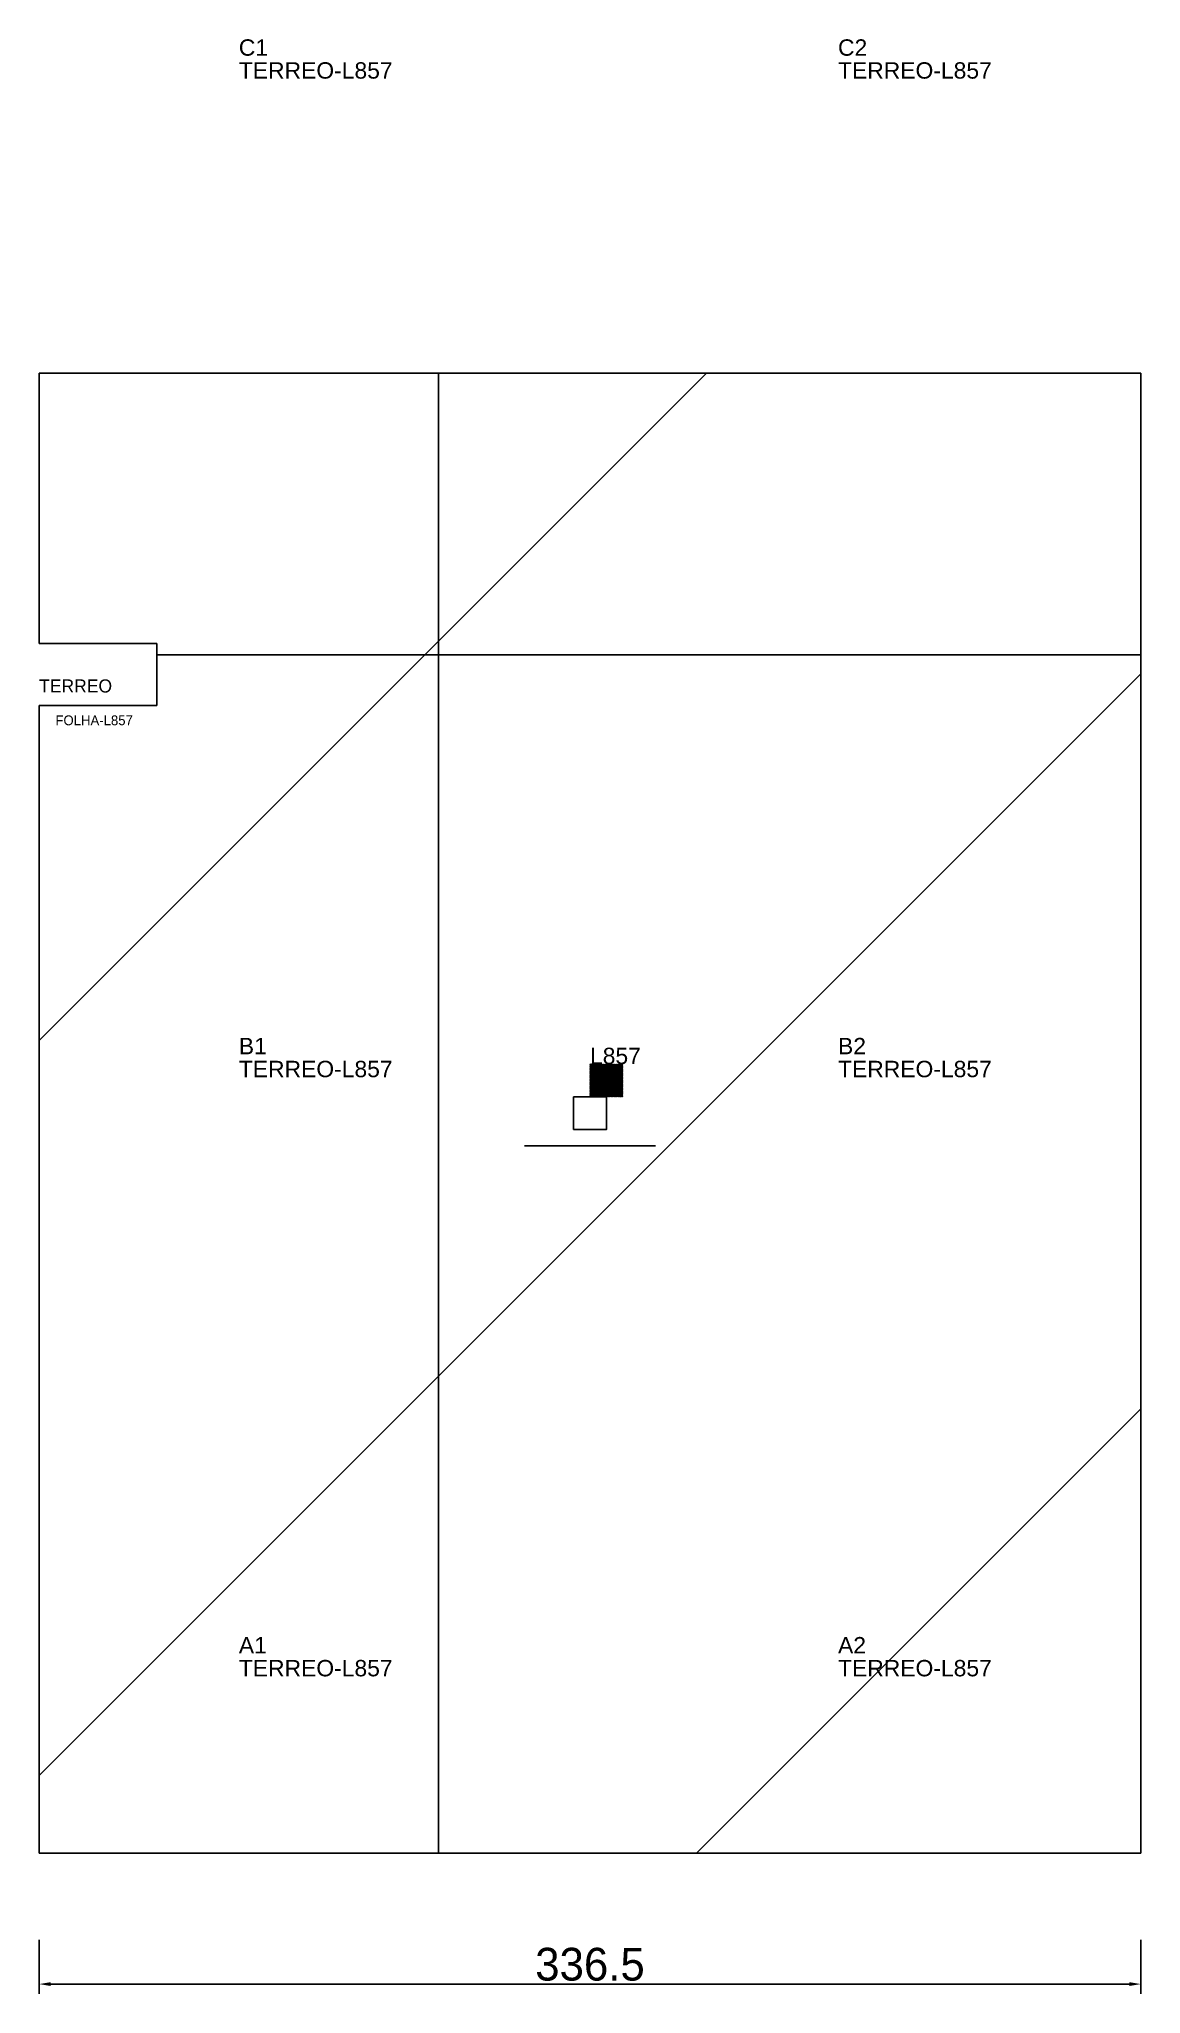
# Model space of a CAD drawing. Header units: metres. Extents: x 222 to 559, y -294 to 304.
import ezdxf

# ---------------------------------------------------------------- set-up
doc = ezdxf.new("R2010")
doc.units = ezdxf.units.M
for name, color, linetype in [('3', 3, 'CONTINUOUS'), ('AUX00', 7, 'CONTINUOUS'), ('COTA', 241, 'CONTINUOUS'), ('FOLHA', 255, 'CONTINUOUS'), ('Hachura', 251, 'CONTINUOUS'), ('NOMENCLATURA', 7, 'CONTINUOUS'), ('Nível', 160, 'CONTINUOUS'), ('Painéis', 200, 'CONTINUOUS'), ('Pilares', 5, 'CONTINUOUS'), ('REAPROVEITAMENTO', 251, 'CONTINUOUS'), ('SARR_2.2x7', 40, 'CONTINUOUS')]:
    doc.layers.add(name, color=color, linetype=linetype)
doc.styles.add('ARIAL', font='Arial.ttf')
doc.styles.add('STR_STANDARD', font='arial.ttf')
doc.dimstyles.new('EZ DXF', dxfattribs={"dimtxt": 10, "dimasz": 3.5, "dimexe": 3, "dimexo": 1.5, "dimgap": 1, "dimtad": 1, "dimdec": 1, "dimdsep": 46, "dimcen": 2.5, "dimazin": 3, "dimtfac": 1, "dimtmove": 0, "dimatfit": 3})

msp = doc.modelspace()

# ---------------------------------------------------------------- hatches: boundary and pattern name
at = {"layer": 'Hachura'}
h = msp.add_hatch(dxfattribs=at)
h.set_pattern_fill('ANSI31', scale=50)
h.paths.add_polyline_path([(222.2, 119), (222.2, 201.5), (558.7, 201.5), (558.7, 69), (558.7, -11), (558.7, -250.5), (222.2, -250.5), (222.2, 100), (258.2, 100), (258.2, 119)])
h = msp.add_hatch(dxfattribs=at)
h.set_pattern_fill('ANSI31', scale=50)
h.paths.add_polyline_path([(222.2, 119), (222.2, 201.5), (558.7, 201.5), (558.7, 69), (558.7, -11), (558.7, -250.5), (222.2, -250.5), (222.2, 100), (258.2, 100), (258.2, 119)])
at = {"layer": 'Reaproveitamento'}
h = msp.add_hatch(dxfattribs=at)
h.set_pattern_fill('SOLID')
h.paths.add_polyline_path([(390.45, -19.5), (400.45, -19.5), (400.45, -9.5), (390.45, -9.5)])
h = msp.add_hatch(dxfattribs=at)
h.set_pattern_fill('SOLID')
h.paths.add_polyline_path([(390.45, -19.5), (400.45, -19.5), (400.45, -9.5), (390.45, -9.5)])

# ---------------------------------------------------------------- linework, layer by layer
at = {"layer": '3'}
for points in [[(344.2, -250.5), (344.2, 201.5)], [(344.2, -250.5), (344.2, 201.5)], [(258.2, 115.5), (558.7, 115.5)], [(258.2, 115.5), (558.7, 115.5)]]:
    msp.add_lwpolyline(points, close=True, dxfattribs=at)
at = {"layer": 'Painéis', "color": 200}
for p, q in [((222.2, 119), (222.2, 201.5)), ((222.2, 201.5), (558.7, 201.5)), ((222.2, 119), (222.2, 201.5)), ((222.2, 201.5), (558.7, 201.5)), ((558.7, 201.5), (558.7, 69)), ((558.7, 201.5), (558.7, 69)), ((258.2, 119), (222.2, 119)), ((258.2, 119), (222.2, 119)), ((258.2, 100), (258.2, 119)), ((258.2, 100), (258.2, 119)), ((222.2, -250.5), (222.2, 100)), ((222.2, 100), (258.2, 100)), ((222.2, -250.5), (222.2, 100)), ((222.2, 100), (258.2, 100)), ((558.7, 69), (558.7, -11)), ((558.7, 69), (558.7, -11)), ((558.7, -11), (558.7, -250.5)), ((558.7, -11), (558.7, -250.5)), ((558.7, -250.5), (222.2, -250.5)), ((558.7, -250.5), (222.2, -250.5))]:
    msp.add_line(p, q, dxfattribs=at)
at = {"layer": 'Pilares'}
msp.add_lwpolyline([(385.45, -29.5), (395.45, -29.5), (395.45, -19.5), (385.45, -19.5)], close=True, dxfattribs=at)
msp.add_lwpolyline([(385.45, -29.5), (395.45, -29.5), (395.45, -19.5), (385.45, -19.5)], close=True, dxfattribs=at)
at = {"layer": 'SARR_2.2x7'}
msp.add_line((370.45, -34.5), (410.45, -34.5), dxfattribs=at)
msp.add_line((370.45, -34.5), (410.45, -34.5), dxfattribs=at)

# ---------------------------------------------------------------- texts
at = {"layer": '3', "style": 'STR_STANDARD'}
for s, p in [('C1', (283.2, 298.5)), ('C1', (283.2, 298.5)), ('C2', (466.2, 298.5)), ('C2', (466.2, 298.5)), ('B1', (283.2, -6.5)), ('B1', (283.2, -6.5)), ('B2', (466.2, -6.5)), ('B2', (466.2, -6.5)), ('A1', (283.2, -189.5)), ('A1', (283.2, -189.5)), ('A2', (466.2, -189.5)), ('A2', (466.2, -189.5))]:
    msp.add_text(s, height=5, dxfattribs=at).set_placement(p)
at = {"layer": 'AUX00', "style": 'STR_STANDARD'}
for p in [(283.2, 291.5), (283.2, 291.5), (466.2, 291.5), (466.2, 291.5), (283.2, -13.5), (283.2, -13.5), (466.2, -13.5), (466.2, -13.5), (283.2, -196.5), (283.2, -196.5), (466.2, -196.5), (466.2, -196.5)]:
    msp.add_text('TERREO-L857', height=5, dxfattribs=at).set_placement(p)
at = {"layer": 'FOLHA'}
msp.add_text('FOLHA-L857', height=3, dxfattribs=at).set_placement((227.2, 94))
msp.add_text('FOLHA-L857', height=3, dxfattribs=at).set_placement((227.2, 94))
at = {"layer": 'NOMENCLATURA', "insert": (390.45, -4.5), "char_height": 5, "attachment_point": 1, "style": 'ARIAL'}
msp.add_mtext('L857', dxfattribs=at)
msp.add_mtext('L857', dxfattribs=at)
at = {"layer": 'Nível'}
msp.add_text('TERREO', height=4, dxfattribs=at).set_placement((222.2, 104))
msp.add_text('TERREO', height=4, dxfattribs=at).set_placement((222.2, 104))

# ---------------------------------------------------------------- dimensions: what is measured, and where the dimension line sits
at = {"layer": 'COTA'}
msp.add_linear_dim(base=(222.2, -290.5), p1=(222.2, -275.5), p2=(558.7, -275.5), dimstyle='EZ DXF', dxfattribs=at).render()
msp.add_linear_dim(base=(222.2, -290.5), p1=(222.2, -275.5), p2=(558.7, -275.5), dimstyle='EZ DXF', dxfattribs=at).render()

doc.saveas('drawing.dxf')
